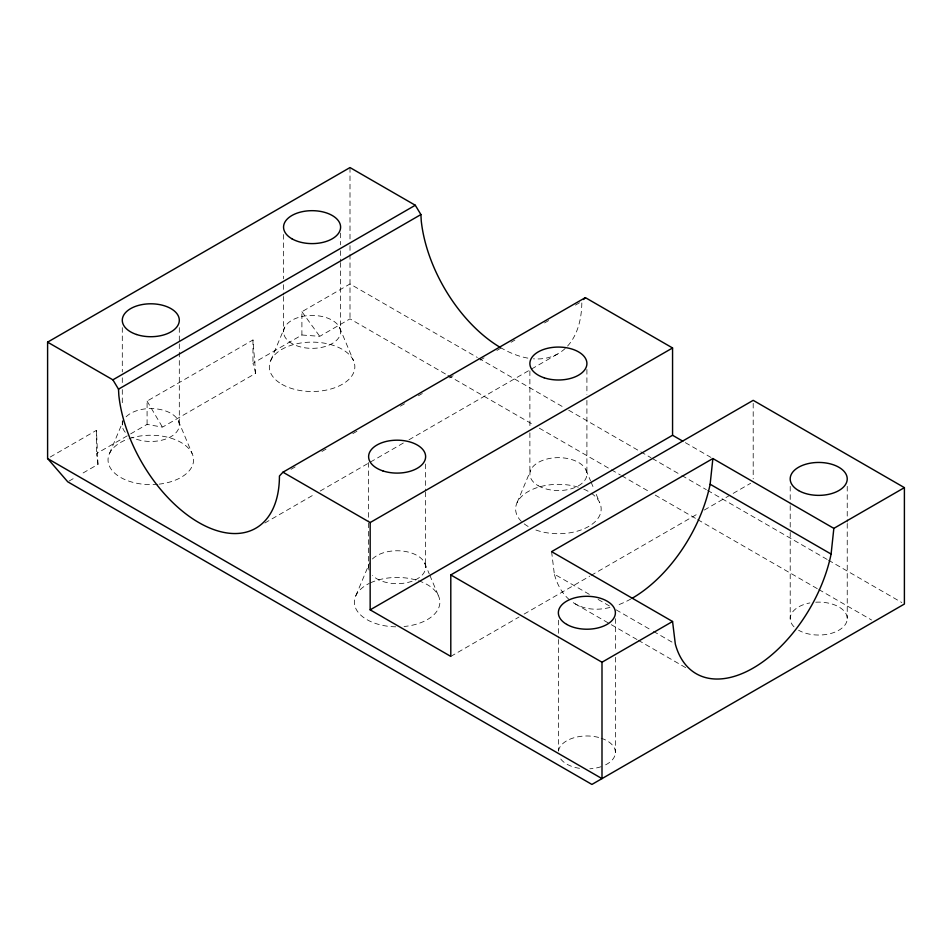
<?xml version="1.0" encoding="UTF-8"?>
<svg xmlns="http://www.w3.org/2000/svg" width="952" height="952" viewBox="0 0 952 952"><rect width="100%" height="100%" fill="white"/><g stroke="black" fill="none" stroke-linecap="round" stroke-linejoin="round"><path stroke-width="0.71" stroke-dasharray="4.76 3.57" d="M109.492 453.545L123.26 420.748M270.773 360.427L284.541 327.631M355.81 595.75L369.578 562.965M517.091 502.632L530.859 469.848M50.17 457.055L96.473 430.328L97.996 464.362L80.361 474.548M147.084 424.378L147.084 401.101L252.97 339.971L255.648 373.339L162.447 427.162L147.084 424.378L130.638 433.874M255.648 373.339L252.97 363.248L301.903 334.997L301.903 311.72L350.003 283.958L477.345 357.476M97.996 464.362L96.473 453.604L129.377 434.612M69.02 481.093L75.315 477.452M301.903 334.997L319.765 336.33L350.003 318.872L446.595 374.636M291.026 469.312L296.167 466.337M321.907 451.486L327.048 448.511M352.787 433.648L357.94 430.685M400.399 406.159L405.552 403.196M418.416 395.758L422.272 393.533M449.296 377.932L453.164 375.707M480.177 360.106L484.044 357.869M496.908 350.443L502.061 347.468M511.069 342.268L514.925 340.042M544.52 322.954L549.673 319.979M575.401 305.128L580.553 302.153M264.834 523.005L315.017 494.028M320.158 491.053L369.055 462.827M370.352 462.089L403.803 442.763M408.955 439.8L558.217 353.62M450.796 656.404L519.007 617.039M524.147 614.064L589.776 576.174M591.061 575.424L699.149 513.021M704.302 510.046L750.628 483.307M685.357 442.656L710.966 457.436M478.63 358.214L563.524 407.23M568.677 410.205L651.001 457.733M652.287 458.471L680.585 474.81M681.87 475.56L706.313 489.661M707.598 490.411L827.217 559.478M828.502 560.216L901.83 602.545M447.88 375.385L534.167 425.199M539.32 428.174L610.149 469.062M611.434 469.812L620.454 475.012M621.739 475.762L650.073 492.113M655.226 495.088L696.436 518.888M697.721 519.625L817.494 588.776M818.779 589.514L871.58 620.002M551.601 551.648L554.35 574.163L590.383 594.964M598.094 599.427L610.97 606.852M616.111 609.827L652.144 630.629M653.429 631.378L674.016 643.266M575.222 603.865L636.983 639.518M638.268 640.268L685.88 667.757M301.903 311.72L319.765 336.33M147.084 401.101L162.447 427.162M585.932 469.848L590.526 480.772M591.097 482.14L593.965 488.971M596.261 494.433L599.7 502.632M339.626 327.631L353.394 360.427M424.651 562.965L429.245 573.889M429.816 575.258L438.432 595.75M178.345 420.748L192.114 453.545M847.232 486.341L847.232 522.005M847.232 523.481L847.232 618.586M790.208 486.341L790.208 504.167M790.208 505.655L790.208 530.918M790.208 532.406L790.208 618.586M753.199 403.303L753.199 478.856M615.385 618.705L615.385 651.394M615.385 657.332L615.385 752.437M586.908 369.424L586.908 394.497M586.908 400.387L586.908 474.108M558.372 620.192L558.372 638.018M558.372 639.506L558.372 750.949M529.883 370.899L529.883 426.924M529.883 432.827L529.883 474.108M425.627 464.017L425.627 490.554M425.627 492.029L425.627 567.225M368.602 462.541L368.602 521.517M368.602 522.993L368.602 567.225M350.003 167.564L350.003 239.749M350.003 245.64L350.003 253.018M350.003 254.481L350.003 318.872M340.59 233.05L340.59 244.843M340.59 250.745L340.59 261.074M340.59 262.55L340.59 331.903A28.512 16.458 0 0 1 297.833 346.147A28.512 16.458 0 0 1 297.833 317.647A28.512 16.458 0 0 1 340.59 331.903M283.577 234.513L283.577 278.781M283.577 284.684L283.577 295.013M283.577 296.488L283.577 331.903M252.97 339.971L252.97 363.248M179.309 327.631L179.309 342.387M179.309 343.862L179.309 425.008M122.296 327.631L122.296 371.899M122.296 377.801L122.296 383.704M122.296 389.606L122.296 402.875M122.296 420.582L122.296 425.008M96.473 430.328L96.473 453.604M630.938 598.951A114.038 65.843 -60 0 1 616.491 605.52M609.934 607.459A114.038 65.843 -60 0 1 570.474 600.629M569.356 599.7A114.038 65.843 -60 0 1 554.35 574.163M565.179 348.48A114.038 65.843 60 0 1 533.441 358.821M527.836 358.119A114.038 65.843 60 0 1 501.204 347.968M581.827 302.926A114.038 65.843 60 0 1 566.964 346.707M372.422 558.991A28.512 16.458 0 0 1 415.441 554.611A28.512 16.458 0 0 1 415.441 579.827A28.512 16.458 0 0 1 372.422 575.448M369.043 570.081A28.512 16.458 0 0 1 369.043 564.357M126.116 416.786A28.512 16.458 0 0 1 166.743 411.371A28.512 16.458 0 0 1 173.264 435.147A28.512 16.458 0 0 1 131.721 437.242M125.236 432.291A28.512 16.458 0 0 1 122.725 422.152M601.14 738.181A28.512 16.458 0 0 1 603.639 765.753M601.14 766.693A28.512 16.458 0 0 1 589.859 768.799M579.506 768.335A28.512 16.458 0 0 1 559.336 756.697M558.479 750.997A28.512 16.458 0 0 1 599.831 737.764M815.745 602.211A28.512 16.458 0 0 1 845.59 624.084A28.512 16.458 0 0 1 798.561 630.224M794.027 626.809A28.512 16.458 0 0 1 809.914 602.925M129.424 438.551A42.769 24.692 0 0 1 190.828 451.224A42.769 24.692 0 0 1 159.162 484.14M157.782 484.294A42.769 24.692 0 0 1 110.813 468.682A42.769 24.692 0 0 1 128.056 439.015M591.156 493.148A42.769 24.692 0 0 1 590.109 525.587A42.769 24.692 0 0 1 534.322 529.431M528.158 526.48A42.769 24.692 0 0 1 523.362 523.183M521.363 521.375A42.769 24.692 0 0 1 527.67 491.851A42.769 24.692 0 0 1 578.566 487.257M583.79 489.161A42.769 24.692 0 0 1 588.633 491.565M418.499 580.756A42.769 24.692 0 0 1 439.193 606.555A42.769 24.692 0 0 1 404.088 626.499M395.734 626.821A42.769 24.692 0 0 1 356.786 610.351A42.769 24.692 0 0 1 369.209 583.433M370.447 582.838A42.769 24.692 0 0 1 417.285 580.363M538.237 485.746A28.512 16.458 0 0 0 585.932 478.368A28.512 16.458 0 0 0 551.018 458.209A28.512 16.458 0 0 0 538.237 485.746M281.84 384.275A42.769 24.692 0 0 0 353.394 373.208A42.769 24.692 0 0 0 301.01 342.97A42.769 24.692 0 0 0 281.84 384.275"/><path stroke-width="1.43" d="M632.235 598.213A114.038 65.843 -60 0 0 710.132 484.223L712.881 458.543L833.845 528.372L904.4 487.638L904.4 604.032L591.918 784.436L67.759 481.819L47.6 458.543L47.6 342.149L350.003 167.564L415.286 205.251L420.903 214.569L421.248 220.852A114.038 65.843 60 0 0 500.026 347.278M712.881 458.543L551.601 551.648L672.564 621.489L675.313 644.004A114.038 65.843 -60 0 0 753.199 668.054A114.038 65.843 -60 0 0 831.096 554.064L833.845 528.372M672.564 347.968L370.161 522.553L370.161 609.851L672.564 435.266L672.564 347.968L585.361 297.619L282.958 472.204L279.436 476A114.038 65.843 60 0 1 204.073 525.409A114.038 65.843 60 0 1 118.845 395.437L118.5 389.166L112.883 379.836L47.6 342.149M583.6 299.511L585.361 297.619M112.883 379.836L415.286 205.251M118.5 389.166L420.903 214.569M370.161 609.851L450.796 656.404L450.796 574.937L753.199 400.34L904.4 487.638M450.796 574.937L601.997 662.223L672.564 621.489M672.564 435.266L682.798 441.181M710.132 484.223L831.096 554.064M282.958 472.204L370.161 522.553M47.6 458.543L601.997 778.617L601.997 662.223M136.552 334.509A28.512 16.458 0 0 0 179.309 320.253A28.512 16.458 0 0 0 136.552 305.997A28.512 16.458 0 0 0 136.552 334.509M291.919 238.785A28.512 16.458 0 0 0 339.626 231.407A28.512 16.458 0 0 0 304.7 211.237A28.512 16.458 0 0 0 291.919 238.785M566.726 624.405A28.512 16.458 0 0 0 614.421 617.015A28.512 16.458 0 0 0 579.506 596.856A28.512 16.458 0 0 0 566.726 624.405M798.561 490.554A28.512 16.458 0 0 0 846.257 483.164A28.512 16.458 0 0 0 811.342 463.005A28.512 16.458 0 0 0 798.561 490.554M544.139 377.789A28.512 16.458 0 0 0 586.908 363.533A28.512 16.458 0 0 0 544.139 349.277A28.512 16.458 0 0 0 544.139 377.789M382.859 470.895A28.512 16.458 0 0 0 425.627 456.651A28.512 16.458 0 0 0 382.859 442.394A28.512 16.458 0 0 0 382.859 470.895"/></g></svg>
